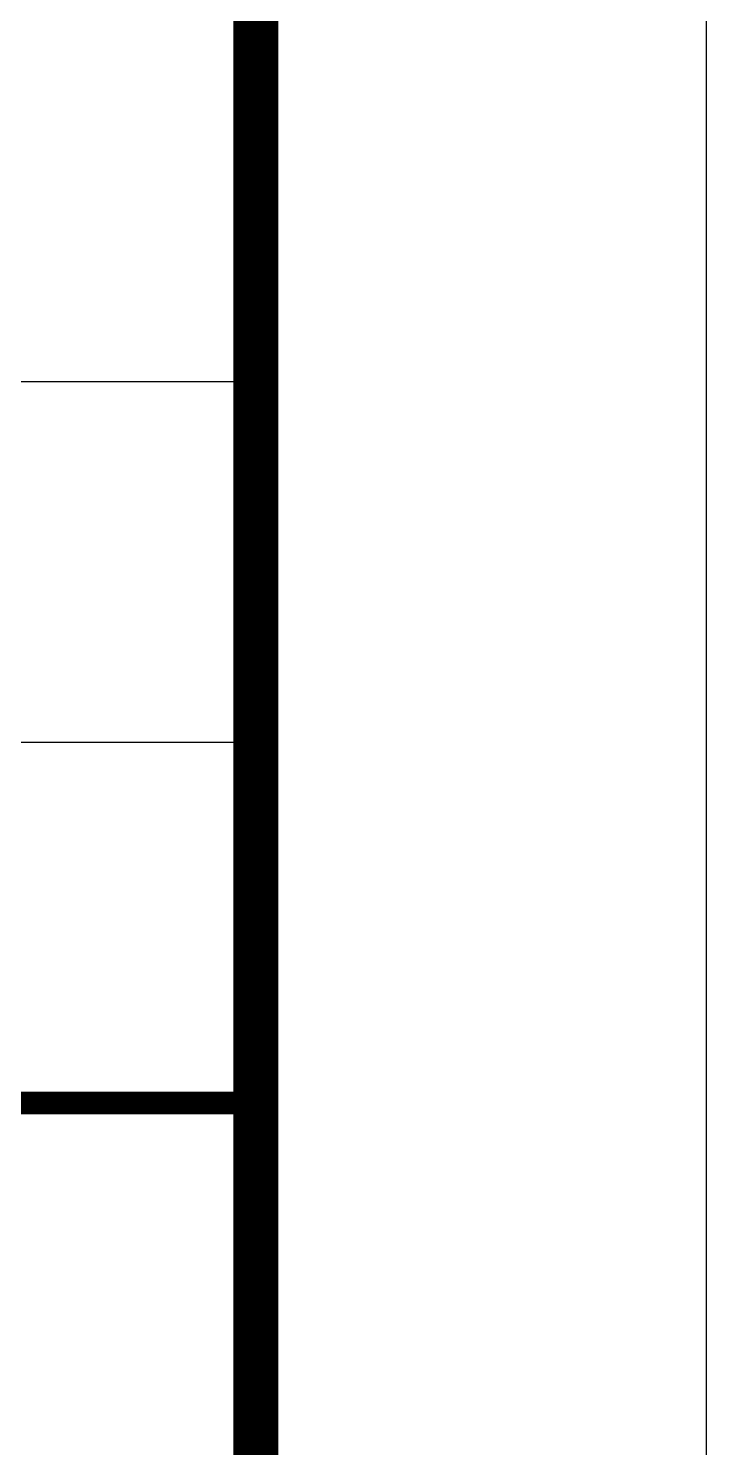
# Model space of a CAD drawing. Extents: x 1051052 to 1482120, y -981644 to -673261.
# Drawn here: x 1268731 to 1270877, y -806781 to -802289 of the extents above; entities that cross this region are included whole.
import ezdxf

# ---------------------------------------------------------------- set-up
doc = ezdxf.new("R2010")
doc.units = 0
doc.header["$LTSCALE"] = 1000
doc.header["$MEASUREMENT"] = 0
doc.layers.add('TK', color=142, linetype='Continuous')
doc.layers.add('填充', color=8, linetype='Continuous')

# ---------------------------------------------------------------- blocks, each defined once
blk = doc.blocks.new('A$C05385F37')
at = {"layer": 'TK'}
for p, q in [((-8000, -29800), (-1000, -29800)), ((-8000, -30600), (-1000, -30600)), ((-8000, -31400), (-1000, -31400)), ((-8000, -31400), (-1000, -31400)), ((-8000, -31400.2), (-1000, -31400.2)), ((-8000, -31400.2), (-1000, -31400.2))]:
    blk.add_line(p, q, dxfattribs=at)
at = {"layer": 'TK', "const_width": 50}
for points in [[(-8000, -31400.2), (-1000, -31400.2)], [(-1000, -31400.2), (-8000, -31400.2)], [(-1000, -31400.2), (-8000, -31400.2)]]:
    blk.add_lwpolyline(points, dxfattribs=at)
blk = doc.blocks.new('A2K')
at = {"layer": 'TK'}
blk.add_lwpolyline([(0, 0), (59400, 0), (59400, 42000), (0, 42000)], close=True, dxfattribs=at)
at = {"layer": 'TK', "const_width": 100}
blk.add_lwpolyline([(2500, 1000), (58400, 1000), (58400, 41000), (2500, 41000)], close=True, dxfattribs=at)
at = {"color": 4}
blk.add_blockref('A$C05385F37', (59400, 42000), dxfattribs=at)

msp = doc.modelspace()

# ---------------------------------------------------------------- block references
at = {"layer": '填充', "xscale": 1.427198797693996, "yscale": 1.427198797693996, "zscale": 1.427198797693996}
msp.add_blockref('A2K', (1186101.718, -820818.235), dxfattribs=at)

doc.saveas('drawing.dxf')
